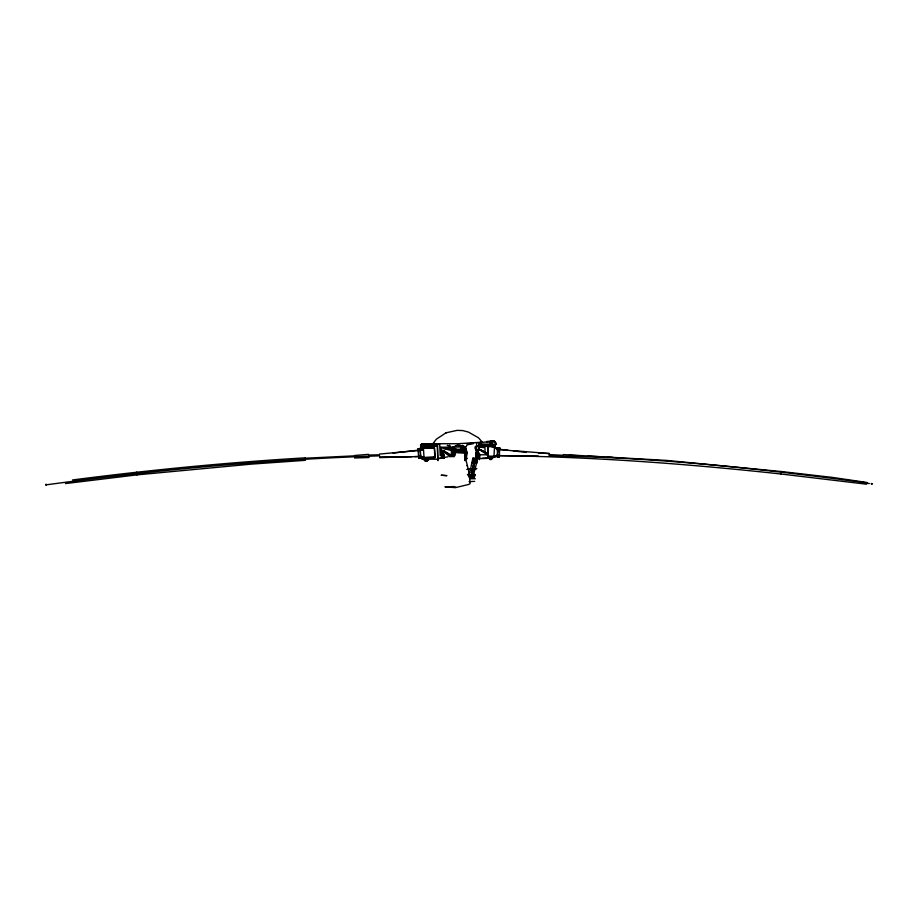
<?xml version="1.0" encoding="UTF-8"?>
<svg xmlns="http://www.w3.org/2000/svg" width="918" height="918" viewBox="0 0 918 918"><rect width="100%" height="100%" fill="white"/><g stroke="black" fill="none" stroke-linecap="round" stroke-linejoin="round"><path stroke-width="1.38" d="M421.821 446.182L422.223 448.259L434.375 447.95L434.845 457.807L422.188 458.116L422.188 459.172L437.76 459.229L437.324 444.828L423.99 445.482L421.821 446.182L422.223 448.259M424.311 460.251L424.311 459.195L428.201 459.207L428.476 460.262L424.586 460.595L428.476 460.262M426.319 460.595L426.319 459.539L424.311 459.195M421.477 444.392C426.801 443.142 454.697 445.345 425.103 443.704L424.632 445.459C428.763 445.93 423.542 443.922 424.873 446.159L426.331 446.171L425.826 443.704L421.477 444.392L420.765 445.792L421.511 448.959L423.301 450.199M425.55 460.251L427.249 460.262L427.249 461.318L425.55 460.251L425.791 461.306L427.249 461.318L426.503 460.262M428.201 460.262L428.201 459.207M442.373 450.577L442.373 452.861L442.258 450.577M456.556 450.382L456.556 449.327L455.294 448.627L440.892 447.238L465.047 446.94L465.311 450.061C458.059 453.802 449.177 443.21 452.666 456.751M461.375 448.294L461.341 447.25L461.375 448.294L463.808 448.305L463.808 447.25L461.341 447.25M462.087 445.838L462.087 447.25L462.098 445.838L463.074 445.838L466.069 449.361L466.287 450.772L464.772 452.528L466.298 451.117M463.062 445.85L463.315 447.25L463.074 445.838C462.202 446.286 461.972 445.104 462.752 445.505M463.361 446.182L462.259 445.505L464.359 446.538L465.816 449.361L466.046 450.772L464.542 452.528M471.324 476.442L472.242 476.442L472.242 477.417L471.324 478.071M472.426 478.071L472.426 476.132L473.78 476.453L473.321 478.083L469.534 478.06L469.982 476.121L472.242 476.442M487.917 445.299L487.894 455.156L487.412 453.389L484.979 452.333L484.991 447.754L478.806 447.009L478.806 446.297L488.135 444.955L494.63 444.989L494.63 446.045L488.124 446.71M490.648 457.657L490.648 458.357C495.582 458.862 488.835 456.51 489.879 459.425L491.578 459.425L491.348 458.369L488.686 458.357L488.64 457.313M489.879 443.933L489.891 442.878C491.922 441.168 492.094 445.459 491.83 442.889L491.13 443.233L491.382 441.478L494.033 441.133L495.238 441.845L495.938 444.312M490.866 459.425L490.866 458.369M489.879 459.425L491.578 459.425L491.348 458.369M492.576 458.369L492.576 457.313M481.916 458.311L494.848 457.302L494.848 456.246L488.353 456.567M430.267 447.525L423.416 447.927L424.024 457.474L420.524 456.567L423.898 457.474L435.235 456.797L434.386 447.284M441.397 449.43L442.097 457.967M440.227 455.707L439.653 444.105M484.979 452.333C481.365 449.694 479.448 448.856 475.673 449.809C472.896 444.817 479.758 447.273 479.162 443.91L494.24 444.312L494.63 444.989M425.114 443.704L425.091 445.115M442.373 454.972C439.366 455.684 442.751 444.645 441.615 454.972L443.325 454.984M451.335 448.282L451.507 456.728M479.345 458.3L479.391 453.721L479.609 458.656L488.353 458.334L488.135 444.955L479.127 445.276M497.923 449.705C496.271 446.756 501.274 447.089 499.656 449.625L507.803 450.256M499.22 455.615L499.197 457.394L497.269 457.084L497.59 448.982L494.515 446.71L489.03 446.389M497.797 447.594L497.579 452.184M414.684 456.625L418.734 456.521L418.769 455.099M499.484 447.846L499.197 457.394M465.288 459.918L465.196 449.384M488.365 456.257L493.976 456.602L494.515 446.71L497.613 450.405M464.577 456.498L464.864 452.918L454.651 452.574L453.928 455.741M477.853 452.987L478.037 449.556M379.604 457.623L418.551 456.521L418.08 448.753L420.203 448.466L420.524 456.567M437.37 444.473L437.416 443.761M478.84 449.82L478.806 446.297M476.522 443.543L476.568 442.832L476.671 444.576M460.446 449.602L462.879 449.717L462.821 450.359L460.102 450.222M781.218 471.542L666.755 460.423L563.319 454.594M453.435 455.753L454.399 451.151L465.346 451.186L465.839 454.318M453.653 455.489L454.123 450.887L463.923 451.186M422.188 458.116L422.291 457.095L422.188 459.172M471.129 478.06L472.036 477.096L472.288 474.285M465.093 457.956L465.082 454.054M472.242 477.417L476.924 449.556L475.272 461.915M472.759 462.006L473.206 458.185M473.367 463.28L473.963 458.185M471.519 472.965L474.698 458.185M476.144 454.031L476.649 449.809L478.106 449.809L477.601 454.043L475.891 454.031L476.867 449.809L478.106 449.809M477.509 455.535L476.58 463.188L472.896 477.096L469.982 476.121L472.621 476.132M418.78 456.487L418.803 458.266L420.731 457.956L420.857 455.844M465.128 460.687L465.369 458.908L465.495 459.929M472.85 458.185L469.729 472.965M472.38 463.28L473.114 458.174M475.88 463.188L477.922 449.545M476.832 463.188L478.152 449.556M497.269 457.084L497.545 455.351M491.119 442.889L491.359 441.478L495.238 441.845L490.396 441.478L490.625 443.233L490.396 441.478L491.359 441.478L486.506 441.81M471.749 472.965L474.319 463.28M465.093 460.388L465.346 451.186M471.313 472.965L474.09 463.28M454.88 455.707L455.408 453.94L454.651 452.574M420.524 445.792L420.995 444.392L420.524 447.548L422.464 450.027M493.976 447.123L495.686 444.312L494.986 441.845L494.033 441.133L486.747 441.466M493.987 446.768L495.686 444.312M418.551 451.885L418.482 450.153L393.065 453.056M453.917 452.849L453.102 454.961L453.917 456.843M474.64 481.365L469.087 481.629M420.731 457.956L420.203 448.466M464.772 449.809L466.677 445.597M465.254 459.264C467.606 456.074 467.491 451.449 465.036 448.351M495.181 445.723L495.927 444.312M46.107 484.142L46.003 485.22M866.661 484.211L780.816 473.975L781.184 473.309M426.285 445.127L425.837 443.704M464.634 458.943L465.369 457.864L464.864 452.918M437.266 445.15L435.075 444.438M468.857 476.58L468.628 470.567L465.506 458.185L465.747 459.321M473.757 476.132L474.445 477.108L473.321 478.083M432.871 443.727L436.371 439.16L446.022 432.814L457.141 430.358L462.764 430.576L468.478 432.103L478.485 437.806L482.294 442.155L458.036 443.727L432.871 443.727L434.386 443.371M421.155 450.359L422.705 448.512M455.58 449.361L452.907 454.272L453.561 456.407M780.966 471.496L832.454 477.406L866.925 482.478M421.959 444.22L421.477 444.748L422.429 444.048M454.318 451.794L456.016 450.015M468.616 476.614L469.339 475.88L468.857 474.836L467.4 474.491L469.339 475.88L470.016 482.134L470.005 483.775L468.421 484.52L455.397 487.642L444.932 486.838L454.18 486.563L455.89 487.297M418.803 458.266L420.628 457.657M452.838 447.617L457.221 445.173L460.136 445.173M422.452 448.34L420.283 450.199L423.416 447.927M478.966 443.199L480.424 442.843M464.542 452.884L465.541 451.828M454.582 446.561L457.267 445.517L462.615 446.228L462.121 445.884M493.976 456.602L497.349 455.351L497.258 454.272M481.399 442.499L479.207 443.543L479.001 442.832L479.104 444.576M446.022 432.814L446.745 432.585M473.619 443.578L467.136 444.805M494.102 456.602L497.349 455.351M475.099 475.857L473.504 475.811M475.317 478.783L469.775 478.703M447.984 456.797L437.771 458.598L444.381 458.059M45.946 484.876C156.565 469.809 267.999 459.551 379.57 455.844M435.247 444.14L428.568 445.161M478.806 447.009L487.183 446.355M72.522 479.965C149.841 469.947 227.515 462.454 305.338 457.83M422.429 443.692L429.716 443.715M481.158 442.499L494.033 441.133M473.378 443.222L466.929 443.83M65.476 483.568L137.184 474.847L136.759 472.059L136.943 474.881L251.44 464.118L305.476 460.308M475.685 446.641L479.093 446.297M379.547 454.066L418.356 450.497M467.09 469.396L476.844 468.616L467.17 469.385M354.681 455.466L368.531 454.364M421.982 446.859L437.542 446.205M305.132 458.22L354.474 455.844M548.803 455.936C655.108 457.084 761.24 468.857 866.592 482.834M456.556 449.327L465.311 449.005M354.577 457.979L368.784 457.531M467.296 465.678L466.677 465.656M526.347 452.402L499.518 449.281L499.449 455.649C593.544 456.877 687.49 463.842 781.057 474.009L780.943 473.275M497.946 447.927L499.92 447.881M513.254 450.681L549.171 453.503M368.623 455.064L379.409 454.8M411.987 456.694L379.719 456.934M442.361 450.749L443.096 454.984M441.386 454.972L441.409 450.749L442.12 450.749M472.977 474.572L475.099 474.56L473.275 474.514M472.977 474.893L475.099 474.881L473.275 474.847M491.325 459.08L490.591 458.013L488.686 458.357M425.791 461.306L426.537 461.306M441.902 450.749L442.625 450.749M491.876 443.233L489.891 442.878M489.925 443.933L491.876 443.933M461.341 447.95L463.808 448.305M424.162 447.915L434.375 447.95M475.673 449.809L479.047 449.476L487.412 454.8L488.124 458.323M441.133 450.405L443.13 450.749L450.107 456.912M477.98 452.654L479.38 454.777L487.412 454.8M426.319 459.539L428.247 459.551M471.978 477.096L472.896 477.096M469.546 474.491L472.036 474.514M469.546 474.813L472.036 474.836M469.087 475.467L472.598 475.49M469.546 475.788L472.185 475.811M538.281 456.062L499.266 455.649M418.08 448.753L420.054 448.799M538.453 453.194L549.469 453.492M454.617 452.276L464.829 452.62M366.408 456.682L369.197 456.808M569.16 455.248L580.44 455.787M587.497 456.131L600.177 456.739M607.234 457.072L612.868 457.348M548.998 454.548L562.734 455.294M491.841 446.894L494.584 447.055L497.59 448.982M480.435 441.902L482.294 442.155M447.238 445.356C451.002 447.043 448.845 443.337 450.141 446.251M497.372 456.785L498.807 457.003M866.615 483.132L869.335 483.568M422.039 458.495L424.208 458.862M451.071 449.338L442.901 448.282L450.784 450.405M475.65 446.286L477.303 446.653M443.13 450.394L451.013 454.984L451.059 456.384L443.13 450.749M479.047 449.12L487.412 453.389M444.14 451.231L448.225 454.433M467.342 458.633L465.713 456.498M463.865 446.538L466.057 449.361L463.361 445.838M462.879 449.717L464.336 451.449M476.821 450.176L475.398 446.641M475.639 449.464L477.291 451.587M434.375 456.441L434.845 457.807M426.239 459.207L426.48 459.907M464.864 453.205L465.518 455.339M437.565 459.264L437.909 460.652L437.461 444.105M466.447 450.474L467.17 453.297M494.63 446.045L494.24 444.312M424.586 445.115L424.827 446.171L426.331 446.171M424.357 459.539L424.586 460.595M437.542 458.208L437.76 459.229M442.866 450.577L444.037 457.979M781.057 474.009L780.667 471.898L780.816 473.975M452.39 447.261L452.826 456.097M494.699 456.28L494.848 457.302M443.578 452.872L444.289 457.979M442.361 457.967L441.466 449.43M443.348 452.872L443.945 457.979M479.38 454.777L479.253 459.723L479.162 458.334M440.95 455.718L440.697 447.617M440.892 447.238L441.191 450.738M499.381 454.571L499.449 455.649M479.345 453.022L479.609 458.656M452.574 452.608L452.666 455.282M418.516 448.73L418.562 450.497M465.047 446.94L465.254 460.32M477.612 449.809L478.083 454.043L477.612 449.809M872.1 483.648L871.997 484.348L871.193 483.545L872.1 483.648M446.676 475.639L441.156 475.203L446.733 475.639M495.709 442.901L494.986 441.845L495.697 442.901"/></g></svg>
